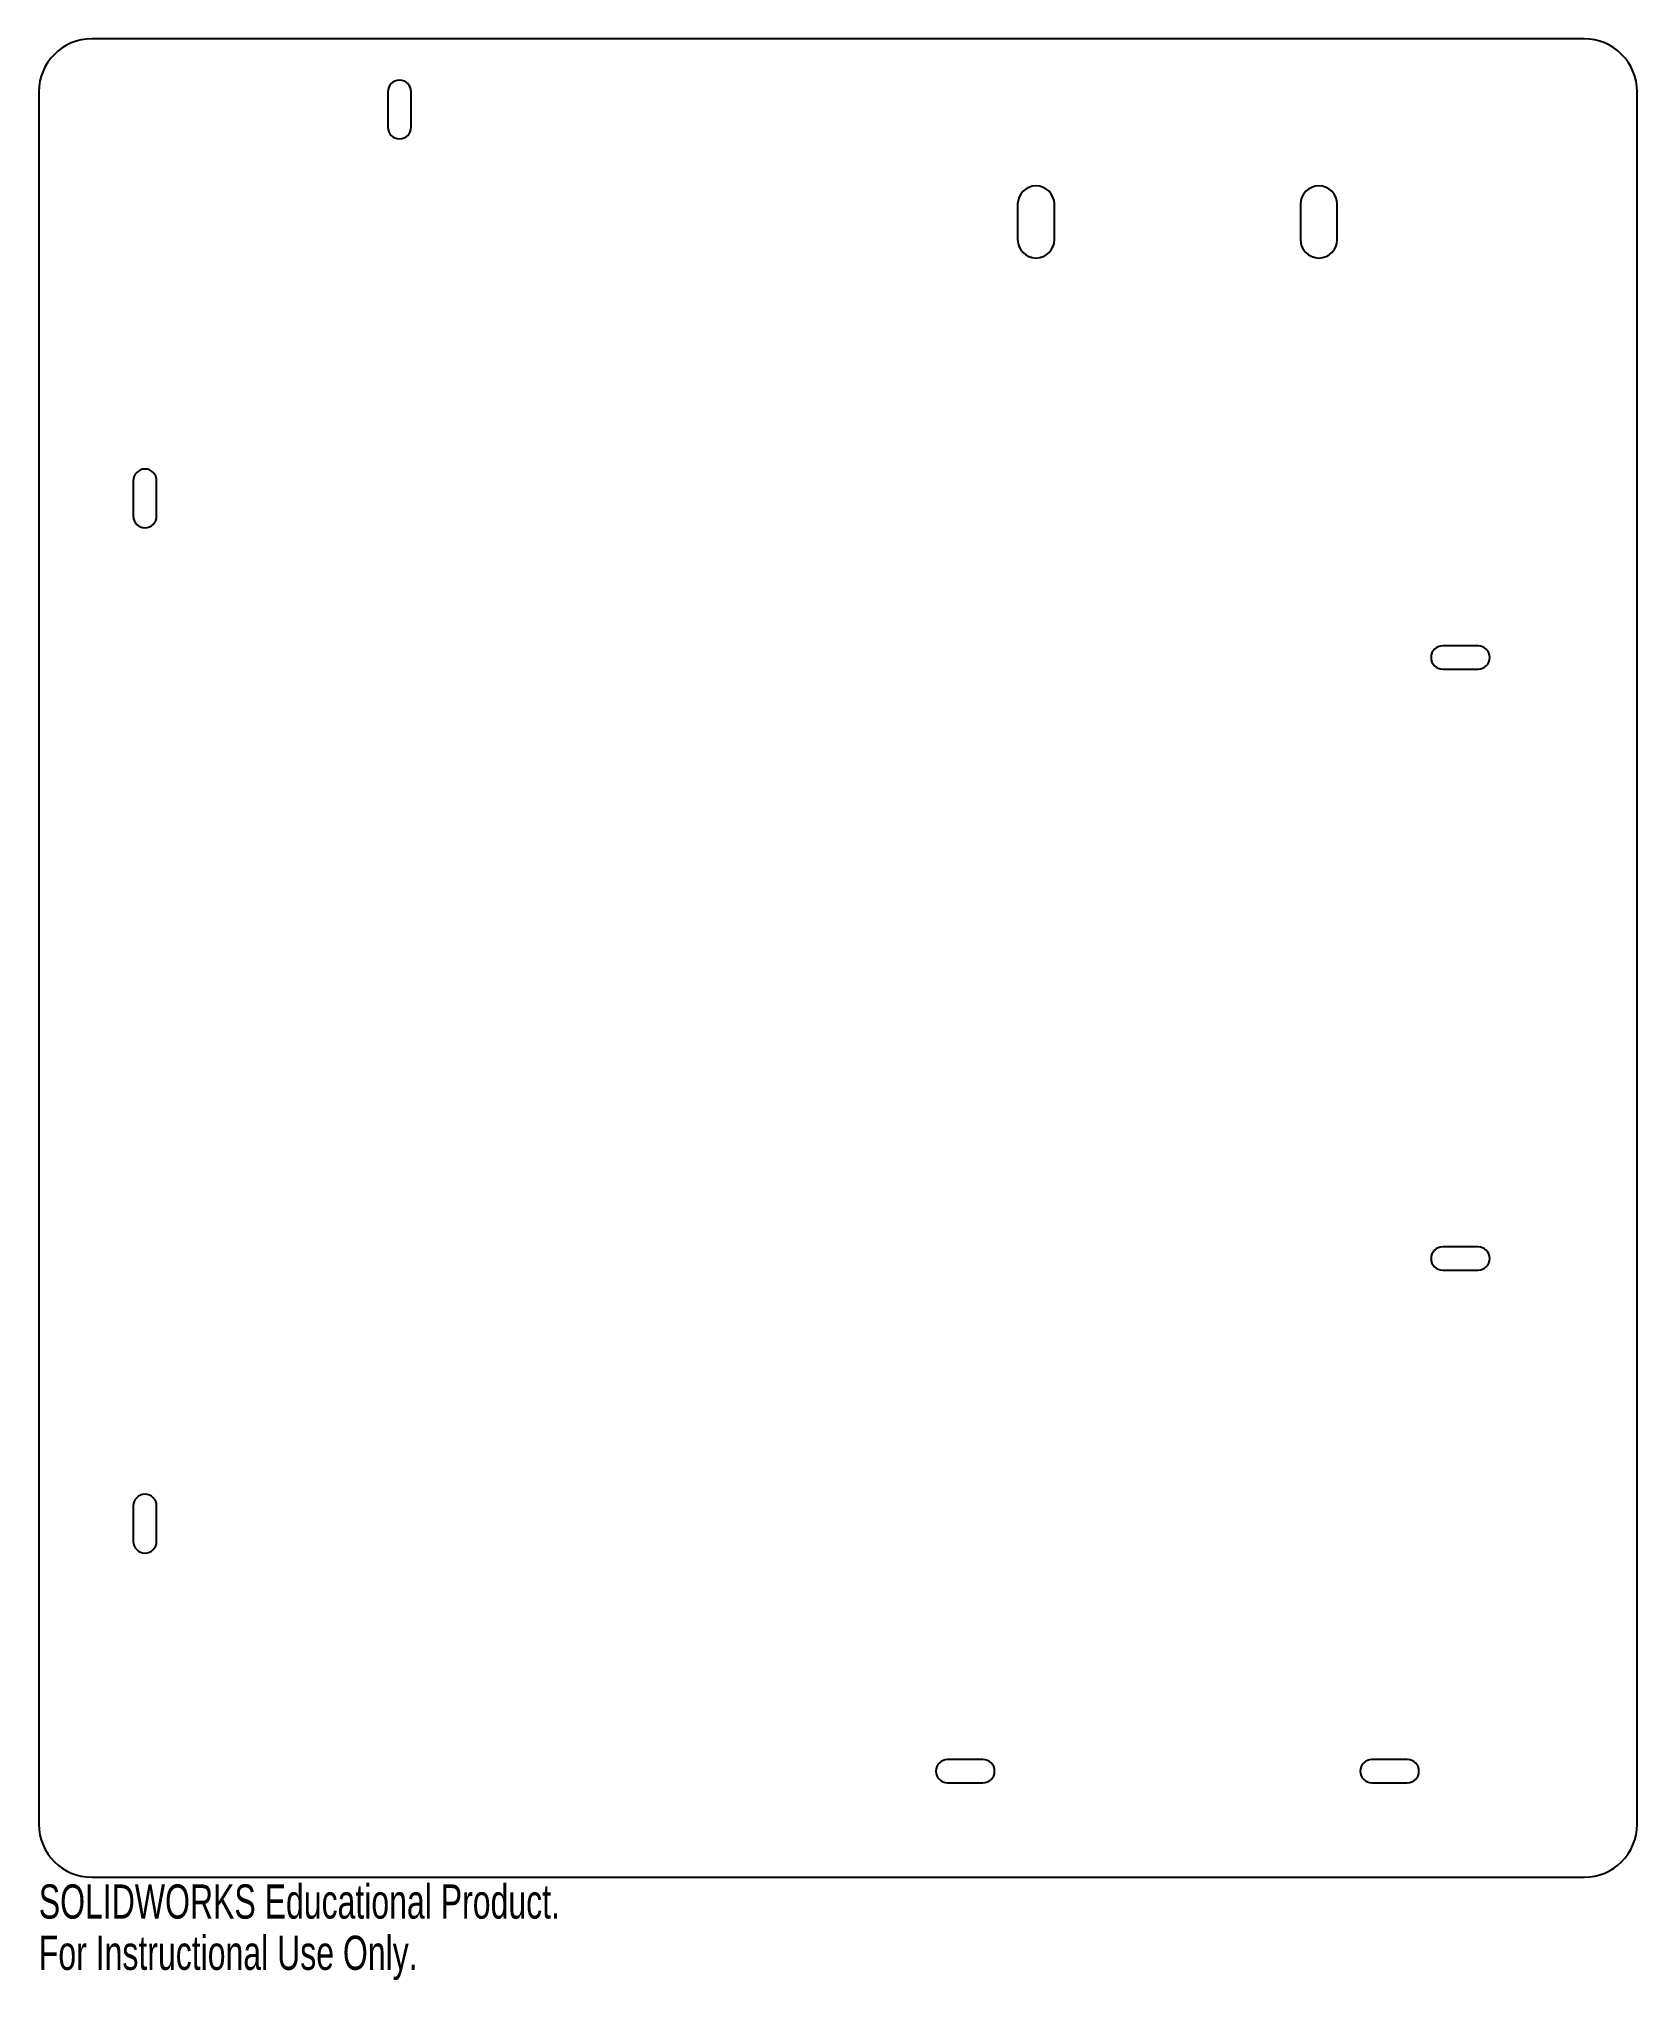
# Model space of a CAD drawing. Header units: millimetres. Extents: x -113 to 113, y -145 to 130.
import ezdxf

# ---------------------------------------------------------------- set-up
doc = ezdxf.new("R2010")
doc.units = ezdxf.units.MM
doc.styles.add('SLDTEXTSTYLE0', font='TXT', dxfattribs={"width": 0.7})

msp = doc.modelspace()

# ---------------------------------------------------------------- linework, layer by layer
at = {"color": 7, "linetype": 'Continuous', "lineweight": 25}
for p, q in [((105.5, 130), (-105.5, 130)), ((-113, 122.5), (-113, -122.5)), ((-63.65, 122.5), (-63.65, 117.5)), ((-60.35, 117.5), (-60.35, 122.5)), ((113, -122.5), (113, 122.5)), ((25.4, 106.6), (25.4, 101.6)), ((30.6, 101.6), (30.6, 106.6)), ((65.4, 106.6), (65.4, 101.6)), ((70.6, 101.6), (70.6, 106.6)), ((-99.65, 67.5), (-99.65, 62.5)), ((-96.35, 62.5), (-96.35, 67.5)), ((90.5, 44.15), (85.5, 44.15)), ((85.5, 40.85), (90.5, 40.85)), ((90.5, -40.85), (85.5, -40.85)), ((85.5, -44.15), (90.5, -44.15)), ((-99.65, -77.5), (-99.65, -82.5)), ((-96.35, -82.5), (-96.35, -77.5)), ((20.5, -113.35), (15.5, -113.35)), ((80.5, -113.35), (75.5, -113.35)), ((15.5, -116.65), (20.5, -116.65)), ((75.5, -116.65), (80.5, -116.65)), ((-105.5, -130), (105.5, -130))]:
    msp.add_line(p, q, dxfattribs=at)
for centre, radius, start, end in [((-105.5, 122.5), 7.5, 90, 180), ((105.5, 122.5), 7.5, 0, 90), ((-62, 122.5), 1.65, 0, 180), ((-62, 117.5), 1.65, 180, 0), ((28, 106.6), 2.6, 0, 180), ((68, 106.6), 2.6, 0, 180), ((28, 101.6), 2.6, 180, 0), ((68, 101.6), 2.6, 180, 0), ((-98, 67.5), 1.65, 0, 180), ((-98, 62.5), 1.65, 180, 0), ((85.5, 42.5), 1.65, 90, 270), ((90.5, 42.5), 1.65, 270, 90), ((85.5, -42.5), 1.65, 90, 270), ((90.5, -42.5), 1.65, 270, 90), ((-98, -77.5), 1.65, 0, 180), ((-98, -82.5), 1.65, 180, 0), ((15.5, -115), 1.65, 90, 270), ((20.5, -115), 1.65, 270, 90), ((75.5, -115), 1.65, 90, 270), ((80.5, -115), 1.65, 270, 90), ((-105.5, -122.5), 7.5, 180, 270), ((105.5, -122.5), 7.5, 270, 0)]:
    msp.add_arc(centre, radius, start, end, dxfattribs=at)

# ---------------------------------------------------------------- texts
at = {"color": 7, "linetype": 'Continuous', "char_height": 4.8336, "attachment_point": 1, "style": 'SLDTEXTSTYLE0'}
for s, insert in [('SOLIDWORKS Educational Product.', (-113, -131.02)), ('For Instructional Use Only.', (-113, -138.27))]:
    msp.add_mtext(s, dxfattribs=dict(at, insert=insert))

doc.saveas('drawing.dxf')
